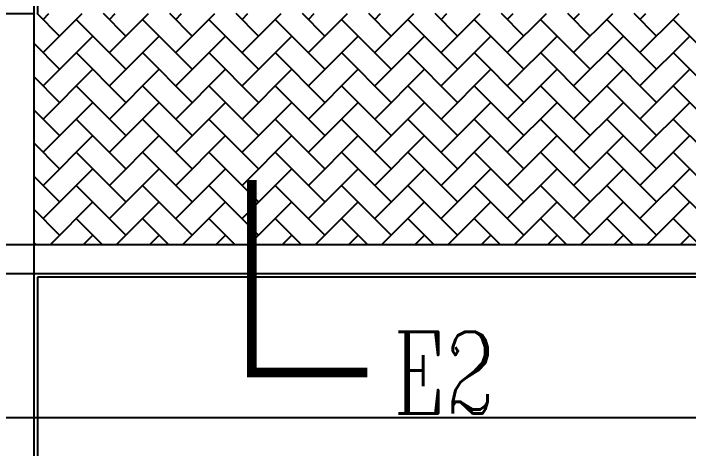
# Model space of a CAD drawing. Extents: x 296441 to 853063, y 459050 to 1117990.
# Drawn here: x 658513 to 662023, y 1080258 to 1082518 of the extents above; entities that cross this region are included whole.
import ezdxf
from ezdxf.enums import TextEntityAlignment as Align

# ---------------------------------------------------------------- set-up
doc = ezdxf.new("R2010")
doc.units = 0
doc.header["$LTSCALE"] = 1000
for name, color, linetype in [('1-1poumian-16-20$0$ZT1_Dim---标注---PM、LM、DY、JD', 252, 'Continuous'), ('A-WALL', 1, 'Continuous'), ('E1-ELEV-S$0$A-WALL', 1, 'Continuous'), ('E1-ELEV-S$0$A_FINISH', 54, 'Continuous'), ('E1-ELEV-S$0$A_H_251', 251, 'Continuous'), ('E1-ELEV-S$0$G-XREF', 2, 'Continuous'), ('E1-ELEV-S$0$J04$0$A-DETL-FNSH', 6, 'Continuous'), ('E1-ELEV-S$0$J04$0$A-SECT-STRU', 30, 'Continuous'), ('G-ELEV-S$0$J04$0$A-DETL-FNSH', 6, 'Continuous'), ('G-XREF', 2, 'Continuous'), ('ZT1_Dim---符号---PM、LM、DY、JD', 3, 'Continuous')]:
    doc.layers.add(name, color=color, linetype=linetype)
doc.layers.add('E4-TEXT-S$0$A-ANNO-NPLT', color=215, linetype='Continuous', plot=False)
doc.styles.add('_TCH_LABEL', font='COMPLEX', dxfattribs={"bigfont": 'GBCBIG'})

# ---------------------------------------------------------------- blocks, each defined once
blk = doc.blocks.new('E1-ELEV-S$0$weiqiang')
at = {"layer": 'E1-ELEV-S$0$A_H_251'}
h = blk.add_hatch(dxfattribs=at)
h.set_pattern_fill('ANSI31', color=256, scale=20, angle=135, style=0)
h.set_pattern_definition([(180, (-3443432.024891487, 438864.1476545869), (-1.310557769278644e-14, -31.75), [])])
h.paths.add_polyline_path([(139.9954291395843, 3600.072618551785), (-130.00457085995, 3600), (-130.00457085995, 3439.999999999884), (139.9954291405156, 3440)])
at = {"layer": 'E1-ELEV-S$0$A-WALL'}
for p, q in [((-119.9996652299305, 3230), (-119.9996652276022, -0.0001583626726642251)), ((119.9936870211968, 3230), (119.9996652280679, -0.0001583626726642251)), ((-119.9996652276022, -0.0001583626726642251), (119.9996652276022, 0.0001583626726642251))]:
    blk.add_line(p, q, dxfattribs=at)
at = {"layer": 'E1-ELEV-S$0$A_FINISH'}
for p, q in [((139.99542914005, 3600), (-130.00457085995, 3600)), ((-130.00457085995, 3440), (-130.00457085995, 3600)), ((139.99542914005, 3440), (139.99542914005, 3600))]:
    blk.add_line(p, q, dxfattribs=at)
for points in [[(-130.00457085995, 3439.999999999884), (-190.0045836487552, 3439.999999999884), (-190.0045836487552, 3399.999999999884), (-180.0045836487552, 3399.999999999884), (-180.0045836487552, 3389.999999999884), (-170.0045836487552, 3389.999999999884), (-170.0045836487552, 3249.999999999884), (-155.0045836487552, 3249.999999999884), (-155.0045836485224, 3209.999999999884), (-140.0044374475256, 3209.999999999884)], [(139.99542914005, 3439.999999999884), (189.9954163512448, 3439.999999999884), (189.9954163512448, 3399.999999999884), (179.9954163512448, 3399.999999999884), (179.9954163512448, 3389.999999999884), (169.9954163512448, 3389.999999999884), (169.9954163512448, 3249.999999999884), (154.9954163512448, 3249.999999999884), (154.995416351012, 3209.999999999884), (139.9955625524744, 3209.999999999884)]]:
    blk.add_lwpolyline(points, dxfattribs=at)
at = {"layer": 'E1-ELEV-S$0$J04$0$A-DETL-FNSH'}
for p, q in [((-140.0044374475256, 3209.999999999884), (-140.0048471416812, 2.328306436538696e-10)), ((139.9955625524744, 3209.999999999884), (139.9951528582023, 2.328306436538696e-10))]:
    blk.add_line(p, q, dxfattribs=at)
at = {"layer": 'E1-ELEV-S$0$J04$0$A-SECT-STRU'}
blk.add_lwpolyline([(139.9954163512448, 3410), (-140.0045836487552, 3410), (-140.0045836487552, 3230), (139.9954163512448, 3230)], close=True, dxfattribs=at)
blk = doc.blocks.new('E1-ELEV-S')
at = {"layer": 'E1-ELEV-S$0$G-XREF'}
blk.add_blockref('E1-ELEV-S$0$weiqiang', (9599.999999994412, -400.0000000065193), dxfattribs=at)
blk = doc.blocks.new('YQ1211141274')
at = {"layer": 'G-ELEV-S$0$J04$0$A-DETL-FNSH'}
for p, q in [((-15.00369200354908, 4330, -8.941016274022218e-07), (9305.001561133657, 4330, -8.940992080042065e-07)), ((9305.001561133657, 4330, -8.383826921587456e-07), (9305.001561133657, 2.328306436538696e-10, -8.383826921587456e-07))]:
    blk.add_line(p, q, dxfattribs=at)
blk = doc.blocks.new('*U1384')
at = {"const_width": 0.5}
blk.add_lwpolyline([(6, -155.485204599367), (0, -155.485204599367), (0, -145.485204599367)], dxfattribs=at)
at = {"color": 0, "style": '_TCH_LABEL', "width": 0.7058823529411765, "flags": 8}
for tag, p in [('编号上', (10.00518062868128, 3.552713678800501e-15)), ('编号下', (10.00518062868128, -155.485204599367))]:
    blk.add_attdef(tag, text='', height=4.25, dxfattribs=at).set_placement(p, align=Align.MIDDLE_CENTER)

msp = doc.modelspace()

# ---------------------------------------------------------------- hatches: boundary and pattern name
at = {"layer": '1-1poumian-16-20$0$ZT1_Dim---标注---PM、LM、DY、JD'}
h = msp.add_hatch(dxfattribs=at)
h.set_pattern_fill('AR-HBONE', color=256, scale=200, angle=1.272221872585407e-14, style=0)
h.set_pattern_definition([(135, (647718.2580306699, 1082918.077657698), (1.812178371638932e-14, 172.4209175245277), [365.76, -121.92]), (44.99999999999995, (647632.0476306699, 1083004.288057698), (1.812178371638932e-14, 172.4209175245277), [365.76, -121.92])])
h.paths.add_polyline_path([(667978.4803228278, 1082518.077657698), (667978.4803228278, 1081318.077657698), (658618.4796523947, 1081318.077657698), (658618.4796523947, 1082518.077657698)])

# ---------------------------------------------------------------- linework, layer by layer
at = {"layer": 'A-WALL'}
for p, q in [((658618.4796523944, 1082518.077499337, 5.417605957593833), (658618.4796523944, 1076818.0776577, 5.417607240826164)), ((598338.2580301083, 1081318.0776577, 5.417606087174588), (667978.4803228278, 1081318.0776577, 5.417606087174588)), ((598098.2580301082, 1081168.0776577, 5.417606087174588), (667978.4803228278, 1081168.0776577, 5.417606087174588))]:
    msp.add_line(p, q, dxfattribs=at)
at = {"layer": 'E4-TEXT-S$0$A-ANNO-NPLT', "elevation": -258.3492542400264}
msp.add_lwpolyline([(662989.0356767098, 1089981.017397885), (666688.64771255, 1089981.017397885), (666688.64771255, 1080418.0776577), (655498.4799874788, 1080418.0776577), (655498.4799874788, 1089981.017397885), (661168.4799853767, 1089981.017397885), (661664.3791118931, 1089981.017397885), (661664.3791118931, 1087537.366884309), (663215.5650045314, 1087537.366884309), (663215.5650045314, 1087997.907162988), (663412.4921526879, 1087997.907162988), (663412.4921526879, 1089078.788620399), (662989.0356767098, 1089078.788620399), (662989.0356767098, 1089981.017397885)], dxfattribs=at)

# ---------------------------------------------------------------- block references
at = {"xscale": -1}
msp.add_blockref('YQ1211141274', (667943.4811984285, 1076818.078839544, 4.534974161768803), dxfattribs=at)
at = {"layer": 'G-XREF'}
msp.add_blockref('E1-ELEV-S', (648898.4799874843, 1082918.077657706, 5.417605915504321), dxfattribs=at)
at = {"layer": 'ZT1_Dim---符号---PM、LM、DY、JD', "color": 7}
ref = msp.add_blockref('*U1384', (659752.7505086637, 1096201.028241042, 5.417605915504671), dxfattribs=dict(at, xscale=100, yscale=100, zscale=100))
ref.add_attrib('编号下', 'E2', dxfattribs={"layer": '0', "color": 0, "height": 425, "style": '_TCH_LABEL', "width": 0.7058823529411765}).set_placement((660753.2685715319, 1080652.507781106, 5.417605915504671), align=Align.MIDDLE_CENTER)

doc.saveas('drawing.dxf')
